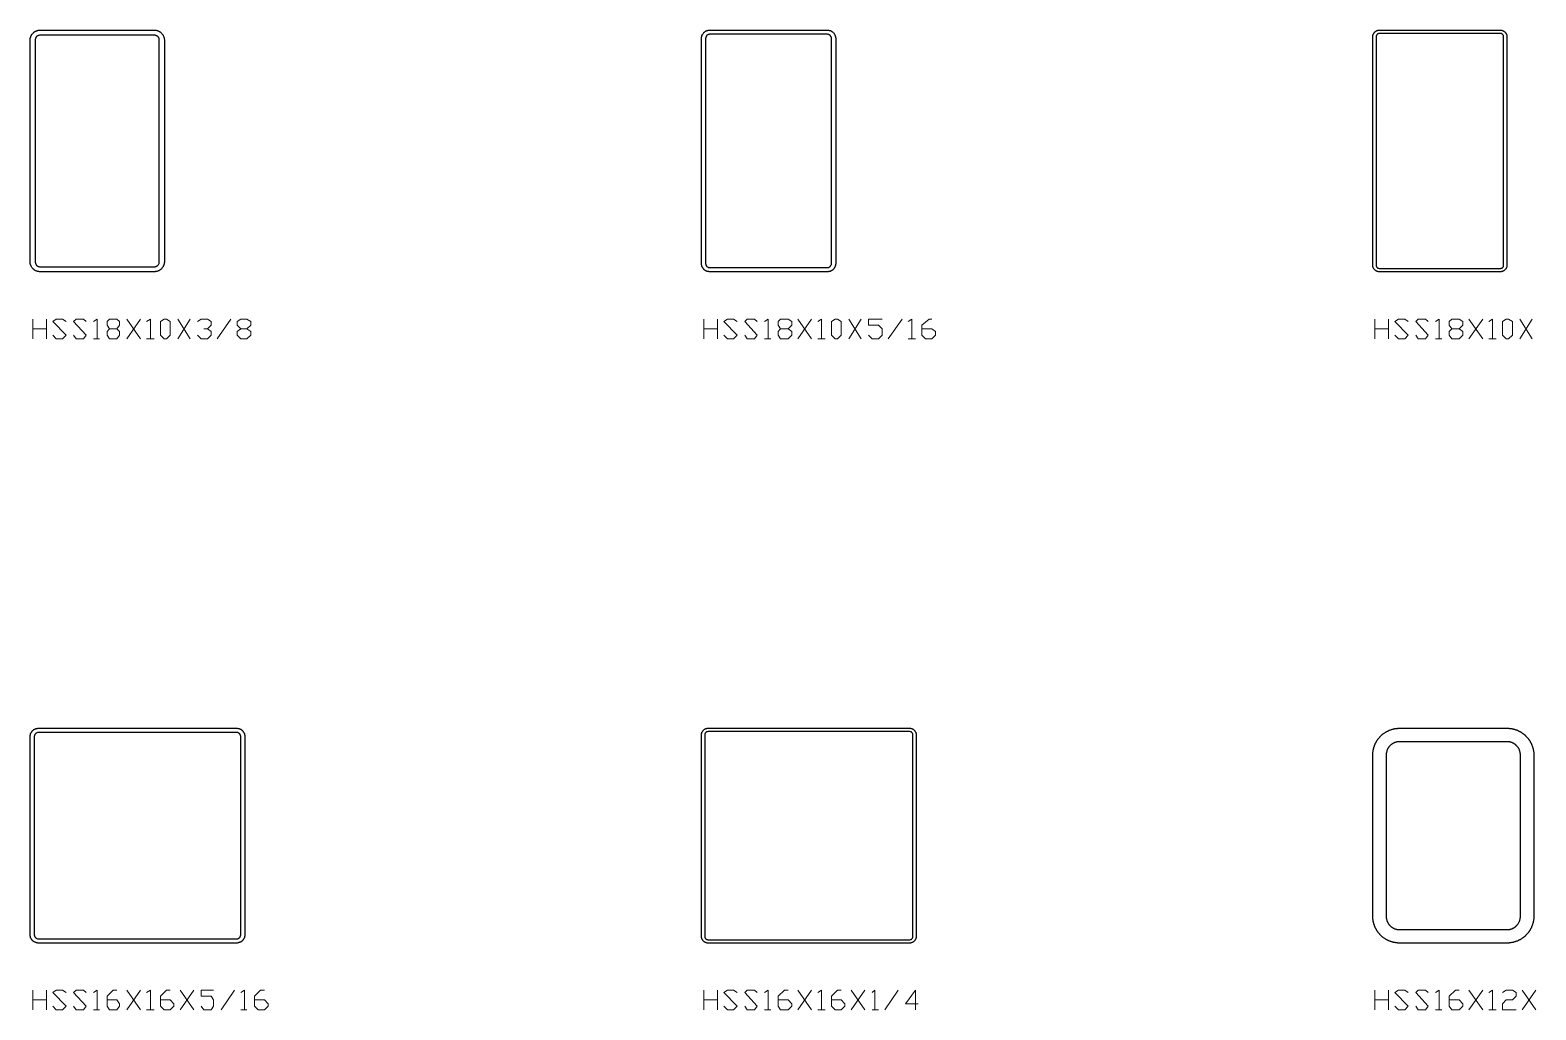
# Model space of a CAD drawing. Header units: inches. Extents: x 0 to 975, y -1305 to 34.
# Drawn here: x 0 to 112.2, y -355 to -282 of the extents above; entities that cross this region are included whole.
import ezdxf

# ---------------------------------------------------------------- set-up
doc = ezdxf.new("R2010")
doc.units = ezdxf.units.IN
doc.header["$MEASUREMENT"] = 0
doc.layers.add('AISC_STEEL', color=7, linetype='Continuous')

msp = doc.modelspace()

# ---------------------------------------------------------------- linework, layer by layer
at = {"color": 3, "lineweight": 0}
for p, q in [((0.2, -305), (0.2, -303.52)), ((1.22, -303.52), (1.22, -305)), ((7.21, -303.52), (8.22, -305)), ((7.21, -305), (8.22, -303.52)), ((10.99, -303.52), (11.91, -305)), ((10.99, -305), (11.91, -303.52)), ((13.94, -305), (14.96, -303.52)), ((50.18, -305), (50.18, -303.52)), ((51.2, -303.52), (51.2, -305)), ((57.19, -303.52), (58.2, -305)), ((57.19, -305), (58.2, -303.52)), ((60.97, -303.52), (61.89, -305)), ((60.97, -305), (61.89, -303.52)), ((63.92, -305), (64.94, -303.52)), ((100.16, -305), (100.16, -303.52)), ((101.18, -303.52), (101.18, -305)), ((107.17, -303.52), (108.19, -305)), ((107.17, -305), (108.19, -303.52)), ((110.95, -303.52), (111.88, -305)), ((110.95, -305), (111.88, -303.52)), ((0.2, -304.26), (1.22, -304.26)), ((4.72, -305), (5.18, -305)), ((8.68, -305), (9.24, -305)), ((9.98, -305), (9.98, -305)), ((50.18, -304.26), (51.2, -304.26)), ((54.7, -305), (55.16, -305)), ((58.67, -305), (59.22, -305)), ((59.96, -305), (59.96, -305)), ((65.4, -305), (65.95, -305)), ((100.16, -304.26), (101.18, -304.26)), ((104.68, -305), (105.14, -305)), ((108.65, -305), (109.2, -305)), ((109.94, -305), (109.94, -305)), ((0.2, -354.98), (0.2, -353.5)), ((0.2, -354.24), (1.22, -354.24)), ((1.22, -353.5), (1.22, -354.98)), ((7.21, -353.5), (8.22, -354.98)), ((7.21, -354.98), (8.22, -353.5)), ((11.17, -353.5), (12.19, -354.98)), ((11.17, -354.98), (12.19, -353.5)), ((14.22, -354.98), (15.23, -353.5)), ((50.18, -354.98), (50.18, -353.5)), ((50.18, -354.24), (51.2, -354.24)), ((51.2, -353.5), (51.2, -354.98)), ((57.19, -353.5), (58.2, -354.98)), ((57.19, -354.98), (58.2, -353.5)), ((61.16, -353.5), (62.17, -354.98)), ((61.16, -354.98), (62.17, -353.5)), ((63.65, -354.98), (64.66, -353.5)), ((100.16, -354.98), (100.16, -353.5)), ((100.16, -354.24), (101.18, -354.24)), ((101.18, -353.5), (101.18, -354.98)), ((107.17, -353.5), (108.19, -354.98)), ((107.17, -354.98), (108.19, -353.5)), ((111.14, -353.5), (112.15, -354.98)), ((111.14, -354.98), (112.15, -353.5)), ((4.72, -354.98), (5.18, -354.98)), ((8.68, -354.98), (9.24, -354.98)), ((15.69, -354.98), (16.15, -354.98)), ((54.7, -354.98), (55.16, -354.98)), ((58.67, -354.98), (59.22, -354.98)), ((62.72, -354.98), (63.18, -354.98)), ((104.68, -354.98), (105.14, -354.98)), ((108.65, -354.98), (109.2, -354.98))]:
    msp.add_line(p, q, dxfattribs=at)
for points in [[(1.68, -304.72), (1.95, -305), (2.41, -305), (2.69, -304.72), (1.68, -303.7), (1.95, -303.52), (2.41, -303.52), (2.69, -303.7)], [(3.24, -304.72), (3.43, -305), (3.98, -305), (4.17, -304.72), (3.24, -303.7), (3.43, -303.52), (3.98, -303.52), (4.17, -303.7)], [(4.72, -303.7), (5, -303.52), (5, -305)], [(6.47, -304.26), (6.66, -304.44), (6.66, -304.72), (6.47, -305), (5.92, -305), (5.73, -304.72), (5.73, -304.44), (5.92, -304.26), (6.47, -304.26), (6.66, -303.98), (6.66, -303.7), (6.47, -303.52), (5.92, -303.52), (5.73, -303.7), (5.73, -303.98), (5.92, -304.26)], [(8.68, -303.7), (8.96, -303.52), (8.96, -305)], [(12.47, -303.7), (12.74, -303.52), (13.2, -303.52), (13.48, -303.7), (13.48, -303.98), (13.2, -304.26), (12.93, -304.26)], [(16.15, -304.26), (16.43, -304.44), (16.43, -304.72), (16.15, -305), (15.69, -305), (15.42, -304.72), (15.42, -304.44), (15.69, -304.26), (16.15, -304.26), (16.43, -303.98), (16.43, -303.7), (16.15, -303.52), (15.69, -303.52), (15.42, -303.7), (15.42, -303.98), (15.69, -304.26)], [(51.66, -304.72), (51.93, -305), (52.4, -305), (52.67, -304.72), (51.66, -303.7), (51.93, -303.52), (52.4, -303.52), (52.67, -303.7)], [(53.23, -304.72), (53.41, -305), (53.96, -305), (54.15, -304.72), (53.23, -303.7), (53.41, -303.52), (53.96, -303.52), (54.15, -303.7)], [(54.7, -303.7), (54.98, -303.52), (54.98, -305)], [(56.45, -304.26), (56.73, -304.44), (56.73, -304.72), (56.45, -305), (55.9, -305), (55.72, -304.72), (55.72, -304.44), (55.9, -304.26), (56.45, -304.26), (56.73, -303.98), (56.73, -303.7), (56.45, -303.52), (55.9, -303.52), (55.72, -303.7), (55.72, -303.98), (55.9, -304.26)], [(58.67, -303.7), (58.94, -303.52), (58.94, -305)], [(62.45, -304.72), (62.72, -305), (63.18, -305), (63.46, -304.72), (63.46, -304.26), (63.18, -303.98), (62.45, -303.98), (62.45, -303.52), (63.46, -303.52)], [(65.4, -303.7), (65.67, -303.52), (65.67, -305)], [(66.41, -304.26), (67.15, -304.26), (67.43, -304.44), (67.43, -304.72), (67.15, -305), (66.69, -305), (66.41, -304.72), (66.41, -303.98), (66.97, -303.52), (67.15, -303.52)], [(101.64, -304.72), (101.92, -305), (102.38, -305), (102.65, -304.72), (101.64, -303.7), (101.92, -303.52), (102.38, -303.52), (102.65, -303.7)], [(103.21, -304.72), (103.39, -305), (103.94, -305), (104.13, -304.72), (103.21, -303.7), (103.39, -303.52), (103.94, -303.52), (104.13, -303.7)], [(104.68, -303.7), (104.96, -303.52), (104.96, -305)], [(106.43, -304.26), (106.71, -304.44), (106.71, -304.72), (106.43, -305), (105.88, -305), (105.7, -304.72), (105.7, -304.44), (105.88, -304.26), (106.43, -304.26), (106.71, -303.98), (106.71, -303.7), (106.43, -303.52), (105.88, -303.52), (105.7, -303.7), (105.7, -303.98), (105.88, -304.26)], [(108.65, -303.7), (108.92, -303.52), (108.92, -305)], [(13.2, -304.26), (13.48, -304.44), (13.48, -304.72), (13.2, -305), (12.74, -305), (12.47, -304.72)], [(1.68, -354.7), (1.95, -354.98), (2.41, -354.98), (2.69, -354.7), (1.68, -353.69), (1.95, -353.5), (2.41, -353.5), (2.69, -353.69)], [(3.24, -354.7), (3.43, -354.98), (3.98, -354.98), (4.17, -354.7), (3.24, -353.69), (3.43, -353.5), (3.98, -353.5), (4.17, -353.69)], [(4.72, -353.69), (5, -353.5), (5, -354.98)], [(5.73, -354.24), (6.47, -354.24), (6.66, -354.52), (6.66, -354.7), (6.47, -354.98), (5.92, -354.98), (5.73, -354.7), (5.73, -353.96), (6.19, -353.5), (6.47, -353.5)], [(8.68, -353.69), (8.96, -353.5), (8.96, -354.98)], [(9.7, -354.24), (10.44, -354.24), (10.71, -354.52), (10.71, -354.7), (10.44, -354.98), (9.98, -354.98), (9.7, -354.7), (9.7, -353.96), (10.16, -353.5), (10.44, -353.5)], [(12.74, -354.7), (12.93, -354.98), (13.48, -354.98), (13.66, -354.7), (13.66, -354.24), (13.48, -353.96), (12.74, -353.96), (12.74, -353.5), (13.66, -353.5)], [(15.69, -353.69), (15.97, -353.5), (15.97, -354.98)], [(16.71, -354.24), (17.45, -354.24), (17.72, -354.52), (17.72, -354.7), (17.45, -354.98), (16.98, -354.98), (16.71, -354.7), (16.71, -353.96), (17.17, -353.5), (17.45, -353.5)], [(51.66, -354.7), (51.93, -354.98), (52.4, -354.98), (52.67, -354.7), (51.66, -353.69), (51.93, -353.5), (52.4, -353.5), (52.67, -353.69)], [(53.23, -354.7), (53.41, -354.98), (53.96, -354.98), (54.15, -354.7), (53.23, -353.69), (53.41, -353.5), (53.96, -353.5), (54.15, -353.69)], [(54.7, -353.69), (54.98, -353.5), (54.98, -354.98)], [(55.72, -354.24), (56.45, -354.24), (56.73, -354.52), (56.73, -354.7), (56.45, -354.98), (55.9, -354.98), (55.72, -354.7), (55.72, -353.96), (56.18, -353.5), (56.45, -353.5)], [(58.67, -353.69), (58.94, -353.5), (58.94, -354.98)], [(59.68, -354.24), (60.42, -354.24), (60.69, -354.52), (60.69, -354.7), (60.42, -354.98), (59.96, -354.98), (59.68, -354.7), (59.68, -353.96), (60.14, -353.5), (60.42, -353.5)], [(62.72, -353.69), (62.91, -353.5), (62.91, -354.98)], [(66.14, -354.52), (65.21, -354.52), (65.95, -353.5), (65.95, -354.98)], [(101.64, -354.7), (101.92, -354.98), (102.38, -354.98), (102.65, -354.7), (101.64, -353.69), (101.92, -353.5), (102.38, -353.5), (102.65, -353.69)], [(103.21, -354.7), (103.39, -354.98), (103.94, -354.98), (104.13, -354.7), (103.21, -353.69), (103.39, -353.5), (103.94, -353.5), (104.13, -353.69)], [(104.68, -353.69), (104.96, -353.5), (104.96, -354.98)], [(105.7, -354.24), (106.43, -354.24), (106.71, -354.52), (106.71, -354.7), (106.43, -354.98), (105.88, -354.98), (105.7, -354.7), (105.7, -353.96), (106.16, -353.5), (106.43, -353.5)], [(108.65, -353.69), (108.92, -353.5), (108.92, -354.98)], [(109.66, -353.69), (109.94, -353.5), (110.4, -353.5), (110.68, -353.69), (110.68, -353.96), (110.4, -354.24), (109.94, -354.24), (109.66, -354.52), (109.66, -354.98), (110.68, -354.98)]]:
    msp.add_lwpolyline(points, dxfattribs=at)
for points in [[(9.98, -305), (9.7, -304.72), (9.7, -303.7), (9.98, -303.52), (10.16, -303.52), (10.44, -303.7), (10.44, -304.72), (10.16, -305)], [(59.96, -305), (59.68, -304.72), (59.68, -303.7), (59.96, -303.52), (60.14, -303.52), (60.42, -303.7), (60.42, -304.72), (60.14, -305)], [(109.94, -305), (109.66, -304.72), (109.66, -303.7), (109.94, -303.52), (110.12, -303.52), (110.4, -303.7), (110.4, -304.72), (110.12, -305)]]:
    msp.add_lwpolyline(points, close=True, dxfattribs=at)
at = {"layer": 'AISC_STEEL'}
for points in [[(9.25, -282), (9.28, -282), (9.31, -282), (9.34, -282.01), (9.37, -282.01), (9.4, -282.01), (9.43, -282.02), (9.45, -282.03), (9.48, -282.04), (9.51, -282.05), (9.54, -282.06), (9.56, -282.07), (9.59, -282.08), (9.62, -282.1), (9.64, -282.11), (9.67, -282.13), (9.69, -282.14), (9.71, -282.16), (9.74, -282.18), (9.76, -282.2), (9.78, -282.22), (9.8, -282.24), (9.82, -282.26), (9.84, -282.29), (9.86, -282.31), (9.87, -282.33), (9.89, -282.36), (9.9, -282.38), (9.92, -282.41), (9.93, -282.44), (9.94, -282.46), (9.95, -282.49), (9.96, -282.52), (9.97, -282.55), (9.98, -282.57), (9.99, -282.6), (9.99, -282.63), (9.99, -282.66), (10, -282.69), (10, -282.72), (10, -282.75), (10, -299.25), (10, -299.28), (10, -299.31), (9.99, -299.34), (9.99, -299.37), (9.99, -299.4), (9.98, -299.43), (9.97, -299.45), (9.96, -299.48), (9.95, -299.51), (9.94, -299.54), (9.93, -299.56), (9.92, -299.59), (9.9, -299.62), (9.89, -299.64), (9.87, -299.67), (9.86, -299.69), (9.84, -299.71), (9.82, -299.74), (9.8, -299.76), (9.78, -299.78), (9.76, -299.8), (9.74, -299.82), (9.71, -299.84), (9.69, -299.86), (9.67, -299.87), (9.64, -299.89), (9.62, -299.9), (9.59, -299.92), (9.56, -299.93), (9.54, -299.94), (9.51, -299.95), (9.48, -299.96), (9.45, -299.97), (9.43, -299.98), (9.4, -299.99), (9.37, -299.99), (9.34, -299.99), (9.31, -300), (9.28, -300), (9.25, -300), (0.75, -300), (0.72, -300), (0.69, -300), (0.66, -299.99), (0.63, -299.99), (0.6, -299.99), (0.57, -299.98), (0.55, -299.97), (0.52, -299.96), (0.49, -299.95), (0.46, -299.94), (0.44, -299.93), (0.41, -299.92), (0.38, -299.9), (0.36, -299.89), (0.33, -299.87), (0.31, -299.86), (0.29, -299.84), (0.26, -299.82), (0.24, -299.8), (0.22, -299.78), (0.2, -299.76), (0.18, -299.74), (0.16, -299.71), (0.14, -299.69), (0.13, -299.67), (0.11, -299.64), (0.1, -299.62), (0.08, -299.59), (0.07, -299.56), (0.06, -299.54), (0.05, -299.51), (0.04, -299.48), (0.03, -299.45), (0.02, -299.43), (0.01, -299.4), (0.01, -299.37), (0.01, -299.34), (0, -299.31), (0, -299.28), (0, -299.25), (0, -282.75), (0, -282.72), (0, -282.69), (0.01, -282.66), (0.01, -282.63), (0.01, -282.6), (0.02, -282.57), (0.03, -282.55), (0.04, -282.52), (0.05, -282.49), (0.06, -282.46), (0.07, -282.44), (0.08, -282.41), (0.1, -282.38), (0.11, -282.36), (0.13, -282.33), (0.14, -282.31), (0.16, -282.29), (0.18, -282.26), (0.2, -282.24), (0.22, -282.22), (0.24, -282.2), (0.26, -282.18), (0.29, -282.16), (0.31, -282.14), (0.33, -282.13), (0.36, -282.11), (0.38, -282.1), (0.41, -282.08), (0.44, -282.07), (0.46, -282.06), (0.49, -282.05), (0.52, -282.04), (0.55, -282.03), (0.57, -282.02), (0.6, -282.01), (0.63, -282.01), (0.66, -282.01), (0.69, -282), (0.72, -282), (0.75, -282)], [(0.75, -282.38), (0.72, -282.38), (0.69, -282.38), (0.66, -282.39), (0.63, -282.39), (0.61, -282.4), (0.58, -282.42), (0.55, -282.43), (0.53, -282.45), (0.51, -282.46), (0.48, -282.48), (0.46, -282.51), (0.45, -282.53), (0.43, -282.55), (0.42, -282.58), (0.4, -282.61), (0.39, -282.63), (0.39, -282.66), (0.38, -282.69), (0.38, -282.72), (0.38, -282.75), (0.38, -299.25), (0.38, -299.28), (0.38, -299.31), (0.39, -299.34), (0.39, -299.37), (0.4, -299.39), (0.42, -299.42), (0.43, -299.45), (0.45, -299.47), (0.46, -299.49), (0.48, -299.52), (0.51, -299.54), (0.53, -299.55), (0.55, -299.57), (0.58, -299.58), (0.61, -299.6), (0.63, -299.61), (0.66, -299.61), (0.69, -299.62), (0.72, -299.62), (0.75, -299.62), (9.25, -299.62), (9.28, -299.62), (9.31, -299.62), (9.34, -299.61), (9.37, -299.61), (9.39, -299.6), (9.42, -299.58), (9.45, -299.57), (9.47, -299.55), (9.49, -299.54), (9.52, -299.52), (9.54, -299.49), (9.55, -299.47), (9.57, -299.45), (9.58, -299.42), (9.6, -299.39), (9.61, -299.37), (9.61, -299.34), (9.62, -299.31), (9.62, -299.28), (9.62, -299.25), (9.62, -282.75), (9.62, -282.72), (9.62, -282.69), (9.61, -282.66), (9.61, -282.63), (9.6, -282.61), (9.58, -282.58), (9.57, -282.55), (9.55, -282.53), (9.54, -282.51), (9.52, -282.48), (9.49, -282.46), (9.47, -282.45), (9.45, -282.43), (9.42, -282.42), (9.39, -282.4), (9.37, -282.39), (9.34, -282.39), (9.31, -282.38), (9.28, -282.38), (9.25, -282.38)], [(59.38, -282), (59.4, -282), (59.43, -282), (59.46, -282.01), (59.49, -282.01), (59.52, -282.02), (59.55, -282.03), (59.58, -282.03), (59.61, -282.04), (59.63, -282.06), (59.66, -282.07), (59.69, -282.08), (59.71, -282.1), (59.74, -282.12), (59.76, -282.13), (59.78, -282.15), (59.81, -282.17), (59.83, -282.19), (59.85, -282.22), (59.87, -282.24), (59.88, -282.26), (59.9, -282.29), (59.92, -282.31), (59.93, -282.34), (59.94, -282.37), (59.96, -282.39), (59.97, -282.42), (59.97, -282.45), (59.98, -282.48), (59.99, -282.51), (59.99, -282.54), (60, -282.57), (60, -282.6), (60, -282.62), (60, -299.38), (60, -299.4), (60, -299.43), (59.99, -299.46), (59.99, -299.49), (59.98, -299.52), (59.97, -299.55), (59.97, -299.58), (59.96, -299.61), (59.94, -299.63), (59.93, -299.66), (59.92, -299.69), (59.9, -299.71), (59.88, -299.74), (59.87, -299.76), (59.85, -299.78), (59.83, -299.81), (59.81, -299.83), (59.78, -299.85), (59.76, -299.87), (59.74, -299.88), (59.71, -299.9), (59.69, -299.92), (59.66, -299.93), (59.63, -299.94), (59.61, -299.96), (59.58, -299.97), (59.55, -299.97), (59.52, -299.98), (59.49, -299.99), (59.46, -299.99), (59.43, -300), (59.4, -300), (59.38, -300), (50.62, -300), (50.6, -300), (50.57, -300), (50.54, -299.99), (50.51, -299.99), (50.48, -299.98), (50.45, -299.97), (50.42, -299.97), (50.39, -299.96), (50.37, -299.94), (50.34, -299.93), (50.31, -299.92), (50.29, -299.9), (50.26, -299.88), (50.24, -299.87), (50.22, -299.85), (50.19, -299.83), (50.17, -299.81), (50.15, -299.78), (50.13, -299.76), (50.12, -299.74), (50.1, -299.71), (50.08, -299.69), (50.07, -299.66), (50.06, -299.63), (50.04, -299.61), (50.03, -299.58), (50.03, -299.55), (50.02, -299.52), (50.01, -299.49), (50.01, -299.46), (50, -299.43), (50, -299.4), (50, -299.38), (50, -282.62), (50, -282.6), (50, -282.57), (50.01, -282.54), (50.01, -282.51), (50.02, -282.48), (50.03, -282.45), (50.03, -282.42), (50.04, -282.39), (50.06, -282.37), (50.07, -282.34), (50.08, -282.31), (50.1, -282.29), (50.12, -282.26), (50.13, -282.24), (50.15, -282.22), (50.17, -282.19), (50.19, -282.17), (50.22, -282.15), (50.24, -282.13), (50.26, -282.12), (50.29, -282.1), (50.31, -282.08), (50.34, -282.07), (50.37, -282.06), (50.39, -282.04), (50.42, -282.03), (50.45, -282.03), (50.48, -282.02), (50.51, -282.01), (50.54, -282.01), (50.57, -282), (50.6, -282), (50.62, -282)], [(50.62, -282.31), (50.6, -282.31), (50.57, -282.32), (50.54, -282.32), (50.51, -282.33), (50.49, -282.35), (50.46, -282.36), (50.44, -282.38), (50.41, -282.39), (50.39, -282.41), (50.38, -282.44), (50.36, -282.46), (50.35, -282.49), (50.33, -282.51), (50.32, -282.54), (50.32, -282.57), (50.31, -282.6), (50.31, -282.62), (50.31, -299.38), (50.31, -299.4), (50.32, -299.43), (50.32, -299.46), (50.33, -299.49), (50.35, -299.51), (50.36, -299.54), (50.38, -299.56), (50.39, -299.59), (50.41, -299.61), (50.44, -299.62), (50.46, -299.64), (50.49, -299.65), (50.51, -299.67), (50.54, -299.68), (50.57, -299.68), (50.6, -299.69), (50.62, -299.69), (59.38, -299.69), (59.4, -299.69), (59.43, -299.68), (59.46, -299.68), (59.49, -299.67), (59.51, -299.65), (59.54, -299.64), (59.56, -299.62), (59.59, -299.61), (59.61, -299.59), (59.62, -299.56), (59.64, -299.54), (59.65, -299.51), (59.67, -299.49), (59.68, -299.46), (59.68, -299.43), (59.69, -299.4), (59.69, -299.38), (59.69, -282.62), (59.69, -282.6), (59.68, -282.57), (59.68, -282.54), (59.67, -282.51), (59.65, -282.49), (59.64, -282.46), (59.62, -282.44), (59.61, -282.41), (59.59, -282.39), (59.56, -282.38), (59.54, -282.36), (59.51, -282.35), (59.49, -282.33), (59.46, -282.32), (59.43, -282.32), (59.4, -282.31), (59.38, -282.31)], [(109.5, -282), (109.53, -282), (109.56, -282), (109.59, -282.01), (109.62, -282.01), (109.64, -282.02), (109.67, -282.03), (109.7, -282.04), (109.72, -282.05), (109.75, -282.07), (109.77, -282.08), (109.8, -282.1), (109.82, -282.12), (109.84, -282.14), (109.86, -282.16), (109.88, -282.18), (109.9, -282.2), (109.92, -282.23), (109.93, -282.25), (109.95, -282.28), (109.96, -282.3), (109.97, -282.33), (109.98, -282.36), (109.99, -282.38), (109.99, -282.41), (110, -282.44), (110, -282.47), (110, -282.5), (110, -299.5), (110, -299.53), (110, -299.56), (109.99, -299.59), (109.99, -299.62), (109.98, -299.64), (109.97, -299.67), (109.96, -299.7), (109.95, -299.72), (109.93, -299.75), (109.92, -299.77), (109.9, -299.8), (109.88, -299.82), (109.86, -299.84), (109.84, -299.86), (109.82, -299.88), (109.8, -299.9), (109.77, -299.92), (109.75, -299.93), (109.72, -299.95), (109.7, -299.96), (109.67, -299.97), (109.64, -299.98), (109.62, -299.99), (109.59, -299.99), (109.56, -300), (109.53, -300), (109.5, -300), (100.5, -300), (100.47, -300), (100.44, -300), (100.41, -299.99), (100.38, -299.99), (100.36, -299.98), (100.33, -299.97), (100.3, -299.96), (100.28, -299.95), (100.25, -299.93), (100.23, -299.92), (100.2, -299.9), (100.18, -299.88), (100.16, -299.86), (100.14, -299.84), (100.12, -299.82), (100.1, -299.8), (100.08, -299.77), (100.07, -299.75), (100.05, -299.72), (100.04, -299.7), (100.03, -299.67), (100.02, -299.64), (100.01, -299.62), (100.01, -299.59), (100, -299.56), (100, -299.53), (100, -299.5), (100, -282.5), (100, -282.47), (100, -282.44), (100.01, -282.41), (100.01, -282.38), (100.02, -282.36), (100.03, -282.33), (100.04, -282.3), (100.05, -282.28), (100.07, -282.25), (100.08, -282.23), (100.1, -282.2), (100.12, -282.18), (100.14, -282.16), (100.16, -282.14), (100.18, -282.12), (100.2, -282.1), (100.23, -282.08), (100.25, -282.07), (100.28, -282.05), (100.3, -282.04), (100.33, -282.03), (100.36, -282.02), (100.38, -282.01), (100.41, -282.01), (100.44, -282), (100.47, -282), (100.5, -282)], [(100.5, -282.25), (100.47, -282.25), (100.44, -282.26), (100.42, -282.26), (100.39, -282.27), (100.37, -282.29), (100.34, -282.3), (100.32, -282.32), (100.3, -282.34), (100.29, -282.37), (100.27, -282.39), (100.26, -282.42), (100.26, -282.44), (100.25, -282.47), (100.25, -282.5), (100.25, -299.5), (100.25, -299.53), (100.26, -299.56), (100.26, -299.58), (100.27, -299.61), (100.29, -299.63), (100.3, -299.66), (100.32, -299.68), (100.34, -299.7), (100.37, -299.71), (100.39, -299.73), (100.42, -299.74), (100.44, -299.74), (100.47, -299.75), (100.5, -299.75), (109.5, -299.75), (109.53, -299.75), (109.56, -299.74), (109.58, -299.74), (109.61, -299.73), (109.63, -299.71), (109.66, -299.7), (109.68, -299.68), (109.7, -299.66), (109.71, -299.63), (109.73, -299.61), (109.74, -299.58), (109.74, -299.56), (109.75, -299.53), (109.75, -299.5), (109.75, -282.5), (109.75, -282.47), (109.74, -282.44), (109.74, -282.42), (109.73, -282.39), (109.71, -282.37), (109.7, -282.34), (109.68, -282.32), (109.66, -282.3), (109.63, -282.29), (109.61, -282.27), (109.58, -282.26), (109.56, -282.26), (109.53, -282.25), (109.5, -282.25)], [(15.38, -334), (15.4, -334), (15.43, -334), (15.46, -334.01), (15.49, -334.01), (15.52, -334.02), (15.55, -334.03), (15.58, -334.03), (15.61, -334.04), (15.63, -334.06), (15.66, -334.07), (15.69, -334.08), (15.71, -334.1), (15.74, -334.12), (15.76, -334.13), (15.78, -334.15), (15.81, -334.17), (15.83, -334.19), (15.85, -334.22), (15.87, -334.24), (15.88, -334.26), (15.9, -334.29), (15.92, -334.31), (15.93, -334.34), (15.94, -334.37), (15.96, -334.39), (15.97, -334.42), (15.97, -334.45), (15.98, -334.48), (15.99, -334.51), (15.99, -334.54), (16, -334.57), (16, -334.6), (16, -334.62), (16, -349.38), (16, -349.4), (16, -349.43), (15.99, -349.46), (15.99, -349.49), (15.98, -349.52), (15.97, -349.55), (15.97, -349.58), (15.96, -349.61), (15.94, -349.63), (15.93, -349.66), (15.92, -349.69), (15.9, -349.71), (15.88, -349.74), (15.87, -349.76), (15.85, -349.78), (15.83, -349.81), (15.81, -349.83), (15.78, -349.85), (15.76, -349.87), (15.74, -349.88), (15.71, -349.9), (15.69, -349.92), (15.66, -349.93), (15.63, -349.94), (15.61, -349.96), (15.58, -349.97), (15.55, -349.97), (15.52, -349.98), (15.49, -349.99), (15.46, -349.99), (15.43, -350), (15.4, -350), (15.38, -350), (0.62, -350), (0.6, -350), (0.57, -350), (0.54, -349.99), (0.51, -349.99), (0.48, -349.98), (0.45, -349.97), (0.42, -349.97), (0.39, -349.96), (0.37, -349.94), (0.34, -349.93), (0.31, -349.92), (0.29, -349.9), (0.26, -349.88), (0.24, -349.87), (0.22, -349.85), (0.19, -349.83), (0.17, -349.81), (0.15, -349.78), (0.13, -349.76), (0.12, -349.74), (0.1, -349.71), (0.08, -349.69), (0.07, -349.66), (0.06, -349.63), (0.04, -349.61), (0.03, -349.58), (0.03, -349.55), (0.02, -349.52), (0.01, -349.49), (0.01, -349.46), (0, -349.43), (0, -349.4), (0, -349.38), (0, -334.62), (0, -334.6), (0, -334.57), (0.01, -334.54), (0.01, -334.51), (0.02, -334.48), (0.03, -334.45), (0.03, -334.42), (0.04, -334.39), (0.06, -334.37), (0.07, -334.34), (0.08, -334.31), (0.1, -334.29), (0.12, -334.26), (0.13, -334.24), (0.15, -334.22), (0.17, -334.19), (0.19, -334.17), (0.22, -334.15), (0.24, -334.13), (0.26, -334.12), (0.29, -334.1), (0.31, -334.08), (0.34, -334.07), (0.37, -334.06), (0.39, -334.04), (0.42, -334.03), (0.45, -334.03), (0.48, -334.02), (0.51, -334.01), (0.54, -334.01), (0.57, -334), (0.6, -334), (0.62, -334)], [(65.5, -334), (65.53, -334), (65.56, -334), (65.59, -334.01), (65.62, -334.01), (65.64, -334.02), (65.67, -334.03), (65.7, -334.04), (65.72, -334.05), (65.75, -334.07), (65.77, -334.08), (65.8, -334.1), (65.82, -334.12), (65.84, -334.14), (65.86, -334.16), (65.88, -334.18), (65.9, -334.2), (65.92, -334.23), (65.93, -334.25), (65.95, -334.28), (65.96, -334.3), (65.97, -334.33), (65.98, -334.36), (65.99, -334.38), (65.99, -334.41), (66, -334.44), (66, -334.47), (66, -334.5), (66, -349.5), (66, -349.53), (66, -349.56), (65.99, -349.59), (65.99, -349.62), (65.98, -349.64), (65.97, -349.67), (65.96, -349.7), (65.95, -349.72), (65.93, -349.75), (65.92, -349.77), (65.9, -349.8), (65.88, -349.82), (65.86, -349.84), (65.84, -349.86), (65.82, -349.88), (65.8, -349.9), (65.77, -349.92), (65.75, -349.93), (65.72, -349.95), (65.7, -349.96), (65.67, -349.97), (65.64, -349.98), (65.62, -349.99), (65.59, -349.99), (65.56, -350), (65.53, -350), (65.5, -350), (50.5, -350), (50.47, -350), (50.44, -350), (50.41, -349.99), (50.38, -349.99), (50.36, -349.98), (50.33, -349.97), (50.3, -349.96), (50.28, -349.95), (50.25, -349.93), (50.23, -349.92), (50.2, -349.9), (50.18, -349.88), (50.16, -349.86), (50.14, -349.84), (50.12, -349.82), (50.1, -349.8), (50.08, -349.77), (50.07, -349.75), (50.05, -349.72), (50.04, -349.7), (50.03, -349.67), (50.02, -349.64), (50.01, -349.62), (50.01, -349.59), (50, -349.56), (50, -349.53), (50, -349.5), (50, -334.5), (50, -334.47), (50, -334.44), (50.01, -334.41), (50.01, -334.38), (50.02, -334.36), (50.03, -334.33), (50.04, -334.3), (50.05, -334.28), (50.07, -334.25), (50.08, -334.23), (50.1, -334.2), (50.12, -334.18), (50.14, -334.16), (50.16, -334.14), (50.18, -334.12), (50.2, -334.1), (50.23, -334.08), (50.25, -334.07), (50.28, -334.05), (50.3, -334.04), (50.33, -334.03), (50.36, -334.02), (50.38, -334.01), (50.41, -334.01), (50.44, -334), (50.47, -334), (50.5, -334)], [(110, -334), (110.03, -334), (110.07, -334), (110.1, -334), (110.13, -334), (110.16, -334.01), (110.2, -334.01), (110.23, -334.01), (110.26, -334.02), (110.29, -334.02), (110.33, -334.03), (110.36, -334.03), (110.39, -334.04), (110.42, -334.05), (110.45, -334.05), (110.49, -334.06), (110.52, -334.07), (110.55, -334.08), (110.58, -334.09), (110.61, -334.1), (110.64, -334.11), (110.67, -334.12), (110.7, -334.13), (110.74, -334.14), (110.77, -334.15), (110.8, -334.17), (110.83, -334.18), (110.86, -334.19), (110.88, -334.21), (110.91, -334.22), (110.94, -334.24), (110.97, -334.25), (111, -334.27), (111.03, -334.28), (111.06, -334.3), (111.08, -334.32), (111.11, -334.34), (111.14, -334.36), (111.16, -334.37), (111.19, -334.39), (111.22, -334.41), (111.24, -334.43), (111.27, -334.45), (111.29, -334.47), (111.32, -334.5), (111.34, -334.52), (111.37, -334.54), (111.39, -334.56), (111.41, -334.59), (111.44, -334.61), (111.46, -334.63), (111.48, -334.66), (111.5, -334.68), (111.53, -334.71), (111.55, -334.73), (111.57, -334.76), (111.59, -334.78), (111.61, -334.81), (111.63, -334.84), (111.64, -334.86), (111.66, -334.89), (111.68, -334.92), (111.7, -334.94), (111.72, -334.97), (111.73, -335), (111.75, -335.03), (111.76, -335.06), (111.78, -335.09), (111.79, -335.12), (111.81, -335.14), (111.82, -335.17), (111.83, -335.2), (111.85, -335.23), (111.86, -335.26), (111.87, -335.3), (111.88, -335.33), (111.89, -335.36), (111.9, -335.39), (111.91, -335.42), (111.92, -335.45), (111.93, -335.48), (111.94, -335.51), (111.95, -335.55), (111.95, -335.58), (111.96, -335.61), (111.97, -335.64), (111.97, -335.67), (111.98, -335.71), (111.98, -335.74), (111.99, -335.77), (111.99, -335.8), (111.99, -335.84), (112, -335.87), (112, -335.9), (112, -335.93), (112, -335.97), (112, -336), (112, -348), (112, -348.03), (112, -348.07), (112, -348.1), (112, -348.13), (111.99, -348.16), (111.99, -348.2), (111.99, -348.23), (111.98, -348.26), (111.98, -348.29), (111.97, -348.33), (111.97, -348.36), (111.96, -348.39), (111.95, -348.42), (111.95, -348.45), (111.94, -348.49), (111.93, -348.52), (111.92, -348.55), (111.91, -348.58), (111.9, -348.61), (111.89, -348.64), (111.88, -348.67), (111.87, -348.7), (111.86, -348.74), (111.85, -348.77), (111.83, -348.8), (111.82, -348.83), (111.81, -348.86), (111.79, -348.88), (111.78, -348.91), (111.76, -348.94), (111.75, -348.97), (111.73, -349), (111.72, -349.03), (111.7, -349.06), (111.68, -349.08), (111.66, -349.11), (111.64, -349.14), (111.63, -349.16), (111.61, -349.19), (111.59, -349.22), (111.57, -349.24), (111.55, -349.27), (111.53, -349.29), (111.5, -349.32), (111.48, -349.34), (111.46, -349.37), (111.44, -349.39), (111.41, -349.41), (111.39, -349.44), (111.37, -349.46), (111.34, -349.48), (111.32, -349.5), (111.29, -349.53), (111.27, -349.55), (111.24, -349.57), (111.22, -349.59), (111.19, -349.61), (111.16, -349.63), (111.14, -349.64), (111.11, -349.66), (111.08, -349.68), (111.06, -349.7), (111.03, -349.72), (111, -349.73), (110.97, -349.75), (110.94, -349.76), (110.91, -349.78), (110.88, -349.79), (110.86, -349.81), (110.83, -349.82), (110.8, -349.83), (110.77, -349.85), (110.74, -349.86), (110.7, -349.87), (110.67, -349.88), (110.64, -349.89), (110.61, -349.9), (110.58, -349.91), (110.55, -349.92), (110.52, -349.93), (110.49, -349.94), (110.45, -349.95), (110.42, -349.95), (110.39, -349.96), (110.36, -349.97), (110.33, -349.97), (110.29, -349.98), (110.26, -349.98), (110.23, -349.99), (110.2, -349.99), (110.16, -349.99), (110.13, -350), (110.1, -350), (110.07, -350), (110.03, -350), (110, -350), (102, -350), (101.97, -350), (101.93, -350), (101.9, -350), (101.87, -350), (101.84, -349.99), (101.8, -349.99), (101.77, -349.99), (101.74, -349.98), (101.71, -349.98), (101.67, -349.97), (101.64, -349.97), (101.61, -349.96), (101.58, -349.95), (101.55, -349.95), (101.51, -349.94), (101.48, -349.93), (101.45, -349.92), (101.42, -349.91), (101.39, -349.9), (101.36, -349.89), (101.33, -349.88), (101.3, -349.87), (101.26, -349.86), (101.23, -349.85), (101.2, -349.83), (101.17, -349.82), (101.14, -349.81), (101.12, -349.79), (101.09, -349.78), (101.06, -349.76), (101.03, -349.75), (101, -349.73), (100.97, -349.72), (100.94, -349.7), (100.92, -349.68), (100.89, -349.66), (100.86, -349.64), (100.84, -349.63), (100.81, -349.61), (100.78, -349.59), (100.76, -349.57), (100.73, -349.55), (100.71, -349.53), (100.68, -349.5), (100.66, -349.48), (100.63, -349.46), (100.61, -349.44), (100.59, -349.41), (100.56, -349.39), (100.54, -349.37), (100.52, -349.34), (100.5, -349.32), (100.47, -349.29), (100.45, -349.27), (100.43, -349.24), (100.41, -349.22), (100.39, -349.19), (100.37, -349.16), (100.36, -349.14), (100.34, -349.11), (100.32, -349.08), (100.3, -349.06), (100.28, -349.03), (100.27, -349), (100.25, -348.97), (100.24, -348.94), (100.22, -348.91), (100.21, -348.88), (100.19, -348.86), (100.18, -348.83), (100.17, -348.8), (100.15, -348.77), (100.14, -348.74), (100.13, -348.7), (100.12, -348.67), (100.11, -348.64), (100.1, -348.61), (100.09, -348.58), (100.08, -348.55), (100.07, -348.52), (100.06, -348.49), (100.05, -348.45), (100.05, -348.42), (100.04, -348.39), (100.03, -348.36), (100.03, -348.33), (100.02, -348.29), (100.02, -348.26), (100.01, -348.23), (100.01, -348.2), (100.01, -348.16), (100, -348.13), (100, -348.1), (100, -348.07), (100, -348.03), (100, -348), (100, -336), (100, -335.97), (100, -335.93), (100, -335.9), (100, -335.87), (100.01, -335.84), (100.01, -335.8), (100.01, -335.77), (100.02, -335.74), (100.02, -335.71), (100.03, -335.67), (100.03, -335.64), (100.04, -335.61), (100.05, -335.58), (100.05, -335.55), (100.06, -335.51), (100.07, -335.48), (100.08, -335.45), (100.09, -335.42), (100.1, -335.39), (100.11, -335.36), (100.12, -335.33), (100.13, -335.3), (100.14, -335.26), (100.15, -335.23), (100.17, -335.2), (100.18, -335.17), (100.19, -335.14), (100.21, -335.12), (100.22, -335.09), (100.24, -335.06), (100.25, -335.03), (100.27, -335), (100.28, -334.97), (100.3, -334.94), (100.32, -334.92), (100.34, -334.89), (100.36, -334.86), (100.37, -334.84), (100.39, -334.81), (100.41, -334.78), (100.43, -334.76), (100.45, -334.73), (100.47, -334.71), (100.5, -334.68), (100.52, -334.66), (100.54, -334.63), (100.56, -334.61), (100.59, -334.59), (100.61, -334.56), (100.63, -334.54), (100.66, -334.52), (100.68, -334.5), (100.71, -334.47), (100.73, -334.45), (100.76, -334.43), (100.78, -334.41), (100.81, -334.39), (100.84, -334.37), (100.86, -334.36), (100.89, -334.34), (100.92, -334.32), (100.94, -334.3), (100.97, -334.28), (101, -334.27), (101.03, -334.25), (101.06, -334.24), (101.09, -334.22), (101.12, -334.21), (101.14, -334.19), (101.17, -334.18), (101.2, -334.17), (101.23, -334.15), (101.26, -334.14), (101.3, -334.13), (101.33, -334.12), (101.36, -334.11), (101.39, -334.1), (101.42, -334.09), (101.45, -334.08), (101.48, -334.07), (101.51, -334.06), (101.55, -334.05), (101.58, -334.05), (101.61, -334.04), (101.64, -334.03), (101.67, -334.03), (101.71, -334.02), (101.74, -334.02), (101.77, -334.01), (101.8, -334.01), (101.84, -334.01), (101.87, -334), (101.9, -334), (101.93, -334), (101.97, -334), (102, -334)], [(0.62, -334.31), (0.6, -334.31), (0.57, -334.32), (0.54, -334.32), (0.51, -334.33), (0.49, -334.35), (0.46, -334.36), (0.44, -334.38), (0.41, -334.39), (0.39, -334.41), (0.38, -334.44), (0.36, -334.46), (0.35, -334.49), (0.33, -334.51), (0.32, -334.54), (0.32, -334.57), (0.31, -334.6), (0.31, -334.62), (0.31, -349.38), (0.31, -349.4), (0.32, -349.43), (0.32, -349.46), (0.33, -349.49), (0.35, -349.51), (0.36, -349.54), (0.38, -349.56), (0.39, -349.59), (0.41, -349.61), (0.44, -349.62), (0.46, -349.64), (0.49, -349.65), (0.51, -349.67), (0.54, -349.68), (0.57, -349.68), (0.6, -349.69), (0.62, -349.69), (15.38, -349.69), (15.4, -349.69), (15.43, -349.68), (15.46, -349.68), (15.49, -349.67), (15.51, -349.65), (15.54, -349.64), (15.56, -349.62), (15.59, -349.61), (15.61, -349.59), (15.62, -349.56), (15.64, -349.54), (15.65, -349.51), (15.67, -349.49), (15.68, -349.46), (15.68, -349.43), (15.69, -349.4), (15.69, -349.38), (15.69, -334.62), (15.69, -334.6), (15.68, -334.57), (15.68, -334.54), (15.67, -334.51), (15.65, -334.49), (15.64, -334.46), (15.62, -334.44), (15.61, -334.41), (15.59, -334.39), (15.56, -334.38), (15.54, -334.36), (15.51, -334.35), (15.49, -334.33), (15.46, -334.32), (15.43, -334.32), (15.4, -334.31), (15.38, -334.31)], [(50.5, -334.25), (50.47, -334.25), (50.44, -334.26), (50.42, -334.26), (50.39, -334.27), (50.37, -334.29), (50.34, -334.3), (50.32, -334.32), (50.3, -334.34), (50.29, -334.37), (50.27, -334.39), (50.26, -334.42), (50.26, -334.44), (50.25, -334.47), (50.25, -334.5), (50.25, -349.5), (50.25, -349.53), (50.26, -349.56), (50.26, -349.58), (50.27, -349.61), (50.29, -349.63), (50.3, -349.66), (50.32, -349.68), (50.34, -349.7), (50.37, -349.71), (50.39, -349.73), (50.42, -349.74), (50.44, -349.74), (50.47, -349.75), (50.5, -349.75), (65.5, -349.75), (65.53, -349.75), (65.56, -349.74), (65.58, -349.74), (65.61, -349.73), (65.63, -349.71), (65.66, -349.7), (65.68, -349.68), (65.7, -349.66), (65.71, -349.63), (65.73, -349.61), (65.74, -349.58), (65.74, -349.56), (65.75, -349.53), (65.75, -349.5), (65.75, -334.5), (65.75, -334.47), (65.74, -334.44), (65.74, -334.42), (65.73, -334.39), (65.71, -334.37), (65.7, -334.34), (65.68, -334.32), (65.66, -334.3), (65.63, -334.29), (65.61, -334.27), (65.58, -334.26), (65.56, -334.26), (65.53, -334.25), (65.5, -334.25)], [(102, -335), (101.97, -335), (101.94, -335), (101.91, -335), (101.88, -335.01), (101.85, -335.01), (101.82, -335.02), (101.79, -335.02), (101.77, -335.03), (101.74, -335.04), (101.71, -335.04), (101.68, -335.05), (101.65, -335.06), (101.62, -335.07), (101.6, -335.08), (101.57, -335.1), (101.54, -335.11), (101.52, -335.12), (101.49, -335.14), (101.47, -335.15), (101.44, -335.17), (101.42, -335.19), (101.39, -335.21), (101.37, -335.22), (101.35, -335.24), (101.33, -335.26), (101.3, -335.28), (101.28, -335.3), (101.26, -335.33), (101.24, -335.35), (101.22, -335.37), (101.21, -335.39), (101.19, -335.42), (101.17, -335.44), (101.15, -335.47), (101.14, -335.49), (101.12, -335.52), (101.11, -335.54), (101.1, -335.57), (101.08, -335.6), (101.07, -335.62), (101.06, -335.65), (101.05, -335.68), (101.04, -335.71), (101.04, -335.74), (101.03, -335.77), (101.02, -335.79), (101.02, -335.82), (101.01, -335.85), (101.01, -335.88), (101, -335.91), (101, -335.94), (101, -335.97), (101, -336), (101, -348), (101, -348.03), (101, -348.06), (101, -348.09), (101.01, -348.12), (101.01, -348.15), (101.02, -348.18), (101.02, -348.21), (101.03, -348.23), (101.04, -348.26), (101.04, -348.29), (101.05, -348.32), (101.06, -348.35), (101.07, -348.38), (101.08, -348.4), (101.1, -348.43), (101.11, -348.46), (101.12, -348.48), (101.14, -348.51), (101.15, -348.53), (101.17, -348.56), (101.19, -348.58), (101.21, -348.61), (101.22, -348.63), (101.24, -348.65), (101.26, -348.67), (101.28, -348.7), (101.3, -348.72), (101.33, -348.74), (101.35, -348.76), (101.37, -348.78), (101.39, -348.79), (101.42, -348.81), (101.44, -348.83), (101.47, -348.85), (101.49, -348.86), (101.52, -348.88), (101.54, -348.89), (101.57, -348.9), (101.6, -348.92), (101.62, -348.93), (101.65, -348.94), (101.68, -348.95), (101.71, -348.96), (101.74, -348.96), (101.77, -348.97), (101.79, -348.98), (101.82, -348.98), (101.85, -348.99), (101.88, -348.99), (101.91, -349), (101.94, -349), (101.97, -349), (102, -349), (110, -349), (110.03, -349), (110.06, -349), (110.09, -349), (110.12, -348.99), (110.15, -348.99), (110.18, -348.98), (110.21, -348.98), (110.23, -348.97), (110.26, -348.96), (110.29, -348.96), (110.32, -348.95), (110.35, -348.94), (110.38, -348.93), (110.4, -348.92), (110.43, -348.9), (110.46, -348.89), (110.48, -348.88), (110.51, -348.86), (110.53, -348.85), (110.56, -348.83), (110.58, -348.81), (110.61, -348.79), (110.63, -348.78), (110.65, -348.76), (110.67, -348.74), (110.7, -348.72), (110.72, -348.7), (110.74, -348.67), (110.76, -348.65), (110.78, -348.63), (110.79, -348.61), (110.81, -348.58), (110.83, -348.56), (110.85, -348.53), (110.86, -348.51), (110.88, -348.48), (110.89, -348.46), (110.9, -348.43), (110.92, -348.4), (110.93, -348.38), (110.94, -348.35), (110.95, -348.32), (110.96, -348.29), (110.96, -348.26), (110.97, -348.23), (110.98, -348.21), (110.98, -348.18), (110.99, -348.15), (110.99, -348.12), (111, -348.09), (111, -348.06), (111, -348.03), (111, -348), (111, -336), (111, -335.97), (111, -335.94), (111, -335.91), (110.99, -335.88), (110.99, -335.85), (110.98, -335.82), (110.98, -335.79), (110.97, -335.77), (110.96, -335.74), (110.96, -335.71), (110.95, -335.68), (110.94, -335.65), (110.93, -335.62), (110.92, -335.6), (110.9, -335.57), (110.89, -335.54), (110.88, -335.52), (110.86, -335.49), (110.85, -335.47), (110.83, -335.44), (110.81, -335.42), (110.79, -335.39), (110.78, -335.37), (110.76, -335.35), (110.74, -335.33), (110.72, -335.3), (110.7, -335.28), (110.67, -335.26), (110.65, -335.24), (110.63, -335.22), (110.61, -335.21), (110.58, -335.19), (110.56, -335.17), (110.53, -335.15), (110.51, -335.14), (110.48, -335.12), (110.46, -335.11), (110.43, -335.1), (110.4, -335.08), (110.38, -335.07), (110.35, -335.06), (110.32, -335.05), (110.29, -335.04), (110.26, -335.04), (110.23, -335.03), (110.21, -335.02), (110.18, -335.02), (110.15, -335.01), (110.12, -335.01), (110.09, -335), (110.06, -335), (110.03, -335), (110, -335)]]:
    msp.add_lwpolyline(points, close=True, dxfattribs=at)

doc.saveas('drawing.dxf')
